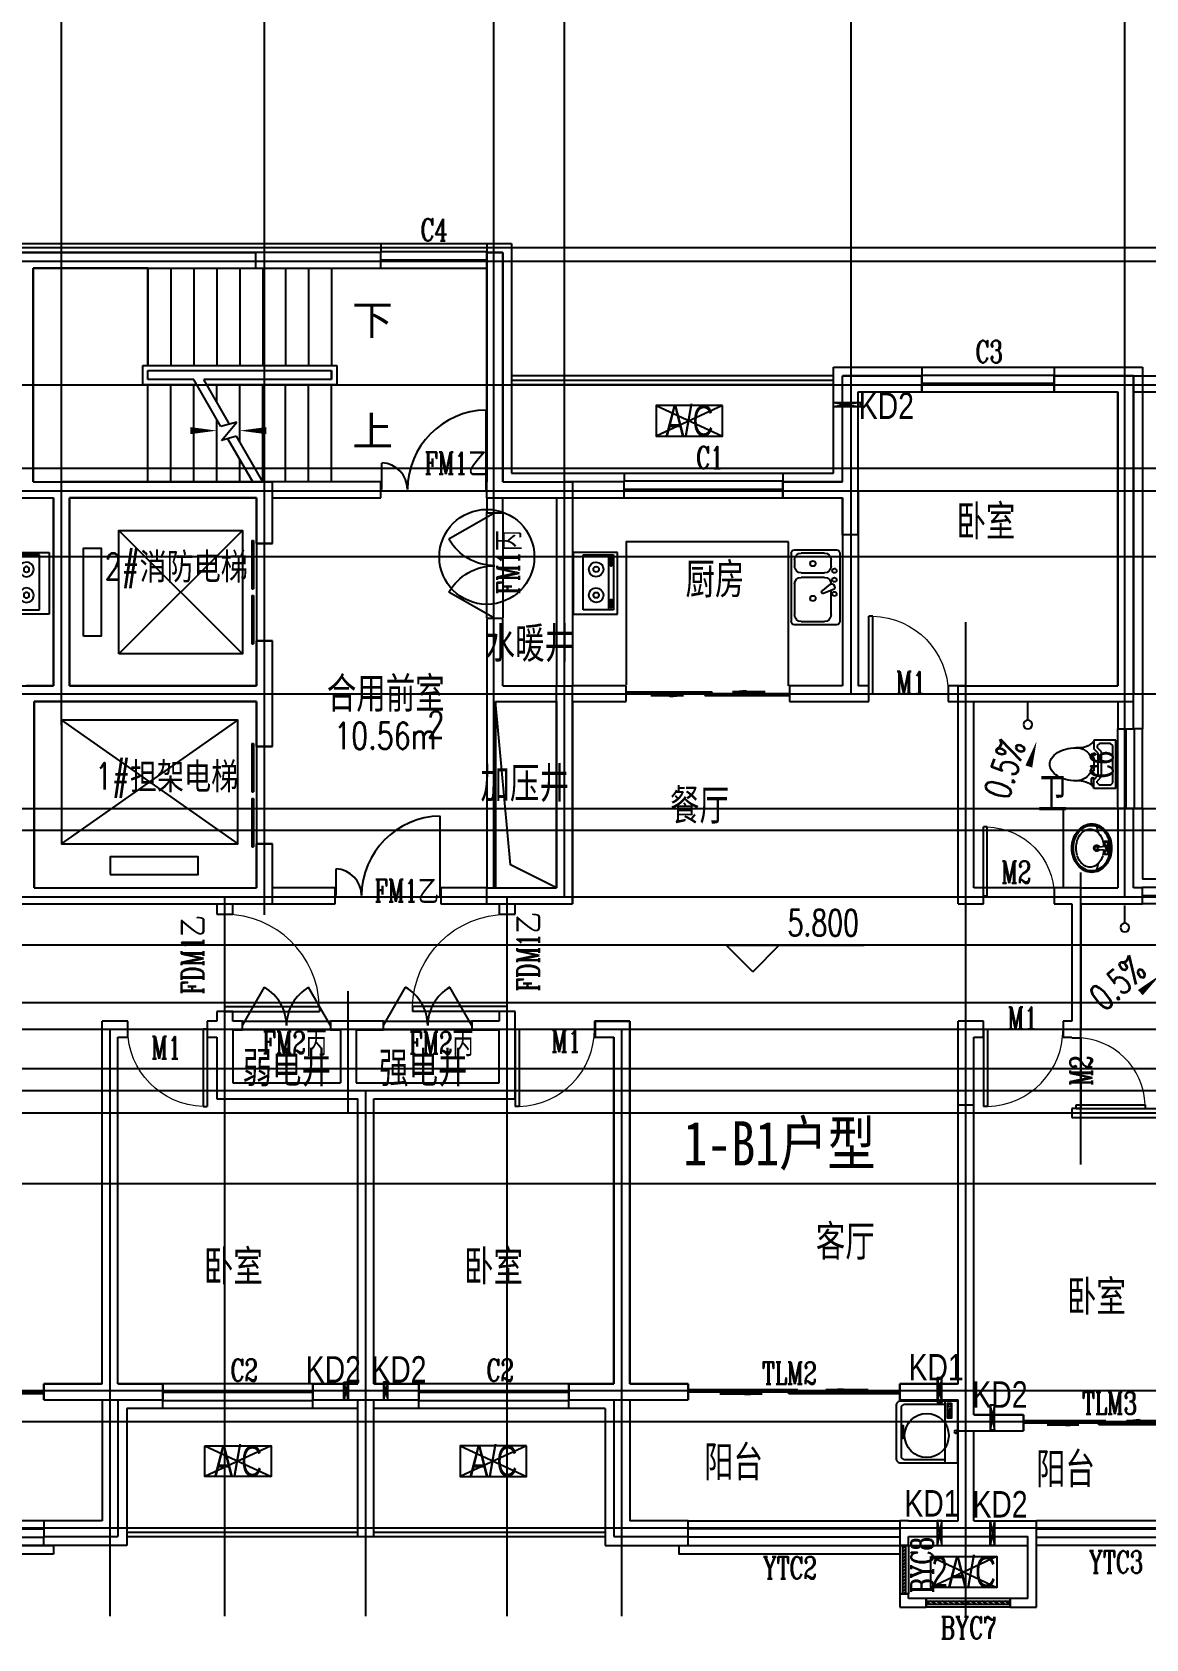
# Model space of a CAD drawing. Header units: metres. Extents: x -2059701 to -1976317, y -1316185 to -1264697.
# Drawn here: x -2042992 to -2030370, y -1301285 to -1283081 of the extents above; entities that cross this region are included whole.
import ezdxf
from ezdxf.enums import TextEntityAlignment as Align

# ---------------------------------------------------------------- set-up
doc = ezdxf.new("R2010")
doc.units = ezdxf.units.M
for name, color, linetype in [('A-ANNO-IDEN-TEXT', 7, 'Continuous'), ('A-ANNO-TEXT', 7, 'Continuous'), ('A-FLOR-HRAL', 7, 'Continuous'), ('A-FLOR-IDEN', 7, 'Continuous'), ('A-FLOR-SPCL', 7, 'Continuous'), ('DIM_SYMB', 7, 'Continuous'), ('DOTE', 7, 'Continuous'), ('PUB_TEXT', 7, 'Continuous'), ('STAIR', 7, 'Continuous'), ('SURFACE', 7, 'Continuous'), ('WALL', 7, 'Continuous'), ('WINDOW', 7, 'Continuous'), ('门窗编号', 7, 'Continuous')]:
    doc.layers.add(name, color=color, linetype=linetype)
doc.styles.add('_TCH_AXIS', font='COMPLEX')
doc.styles.add('_TCH_DIM', font='SIMPLEX')
doc.styles.add('dly', font='txt.shx')
doc.styles.add('ROS', font='ros.shx')
doc.styles.add('黑体', font='simhei.ttf')

# ---------------------------------------------------------------- blocks, each defined once
blk = doc.blocks.new('A$C09BB3BC1')
at = {"layer": 'A-FLOR-SPCL'}
blk.add_line((0, 200), (0, 0), dxfattribs=at)
blk.add_circle((0, 250), 50, dxfattribs=at)
blk = doc.blocks.new('A$C64C607FF')
at = {"layer": 'A-FLOR-SPCL'}
for p, q in [((0, 275), (251, 275)), ((0, -275), (0, 275)), ((37, 212), (62, 237)), ((37, -212), (37, 212)), ((62, 237), (188, 237)), ((163, 140), (213, 190)), ((188, 237), (213, 212)), ((213, 212), (213, 190)), ((251, 275), (251, 175)), ((163, -140), (163, 140)), ((201, 125), (251, 175)), ((201, -125), (201, 125)), ((251, 75), (279, 75)), ((251, 75), (251, -75)), ((163, -140), (213, -190)), ((201, -125), (251, -175)), ((251, -75), (279, -75)), ((251, -275), (251, -162)), ((276, -225), (276, -162)), ((0, -275), (251, -275)), ((62, -237), (37, -212)), ((62, -237), (188, -237)), ((213, -212), (188, -237)), ((213, -212), (213, -190)), ((251, -225), (276, -225))]:
    blk.add_line(p, q, dxfattribs=at)
blk.add_lwpolyline([(450, -187, 0.063415), (570, -172, 0.076468), (662, -132, 0.107136), (730, -66, 0.147373), (750, 0, 0.147373), (730, 66, 0.107136), (662, 132, 0.076468), (570, 172, 0.063415), (450, 187, 0.063415)], format="xyb", dxfattribs=at)
for centre in [(263, 100), (263, -100)]:
    blk.add_circle(centre, 12.5, dxfattribs=at)
for centre, radius, start, end in [((420, 410), 225, 221.089, 277.7989), ((450, 0), 187, 90, 156.4218), ((263, -162), 12.5, 0, 180), ((450, 0), 187, 203.5782, 270), ((420, -410), 225, 82.2011, 138.911)]:
    blk.add_arc(centre, radius, start, end, dxfattribs=at)
blk = doc.blocks.new('A$C48D17288')
at = {"layer": 'A-FLOR-SPCL'}
for p, q in [((0, 0), (0, 700)), ((0, 700), (500, 700)), ((456, 649), (113, 649)), ((113, 649), (113, 27)), ((400, 27), (400, 649)), ((423, 624), (434, 624)), ((448, 607), (432, 607)), ((432, 607), (432, 543)), ((448, 543), (448, 607)), ((456, 27), (456, 649)), ((500, 700), (500, 0)), ((422, 532), (434, 532)), ((432, 543), (448, 543)), ((500, 0), (0, 0)), ((113, 27), (456, 27)), ((422, 59), (434, 59)), ((423, 151), (434, 151)), ((432, 134), (432, 70)), ((448, 134), (432, 134)), ((432, 70), (448, 70)), ((448, 70), (448, 134))]:
    blk.add_line(p, q, dxfattribs=at)
for points in [[(423, 624, 0.259034), (420, 622, 0.076276), (415, 610, 0.036515), (412, 597, 0.026615), (411, 578, 0.026615), (412, 559, 0.036515), (415, 546, 0.076276), (420, 534, 0.259034), (423, 532, 0.078462), (424, 532, 0.056762)], [(434, 624, 0.259034), (430, 622, 0.076276), (425, 610, 0.036515), (423, 597, 0.026615), (422, 578, 0.026615), (423, 559, 0.036515), (425, 546, 0.076276), (430, 534, 0.259034), (434, 532, 0.259034), (437, 534, 0.056762), (441, 543, 0.036515)], [(443, 607, 0.008736), (442, 610, 0.076276), (437, 622, 0.259034), (434, 624, 0.259034)], [(423, 151, 0.259034), (420, 149, 0.076276), (415, 137, 0.036515), (412, 124, 0.026615), (411, 105, 0.026615), (412, 86, 0.036515), (415, 73, 0.076276), (420, 61, 0.259034), (423, 59, 0.078462), (424, 59, 0.056762)], [(434, 151, 0.259034), (430, 149, 0.076276), (425, 137, 0.036515), (423, 124, 0.026615), (422, 105, 0.026615), (423, 86, 0.036515), (425, 73, 0.076276), (430, 61, 0.259034), (434, 59, 0.259034), (437, 61, 0.056762), (441, 70, 0.036515)], [(443, 134, 0.008736), (442, 137, 0.076276), (437, 149, 0.259034), (434, 151, 0.259034)]]:
    blk.add_lwpolyline(points, format="xyb", dxfattribs=at)
for centre, radius, start, end in [((259, 484), 82.5, 270, 269.036), ((259, 484), 31.6, 270, 269.3468), ((259, 192), 82.5, 90.964, 90), ((259, 192), 31.6, 90.6532, 90)]:
    blk.add_arc(centre, radius, start, end, dxfattribs=at)
blk = doc.blocks.new('A$C2DEF7CDB')
at = {"layer": 'A-FLOR-SPCL'}
for p, q in [((388, 550), (-388, 550)), ((-425, 513), (-425, 37)), ((-388, 175), (-388, 438)), ((-313, 513), (-238, 513)), ((-163, 438), (-163, 175)), ((-113, 175), (-113, 438)), ((-38, 513), (313, 513)), ((388, 438), (388, 175)), ((425, 37), (425, 513)), ((51, 211), (-35, 107)), ((25, 72), (73, 198)), ((73, 198), (51, 211)), ((-238, 100), (-313, 100)), ((-11, 59), (-28, 69)), ((313, 100), (36, 100)), ((-388, 0), (388, 0))]:
    blk.add_line(p, q, dxfattribs=at)
for centre, radius, start, end in [((-388, 513), 37.4, 90, 180), ((388, 513), 37.4, 0, 90), ((-313, 438), 74.9, 90, 180), ((-238, 438), 74.9, 0, 90), ((-38, 438), 74.9, 90, 180), ((313, 438), 74.9, 0, 90), ((-269, 306), 31.2, 0, 358.8825), ((126, 306), 31.2, 0, 358.8825), ((-388, 37), 37.4, 180, 270), ((-313, 175), 74.9, 180, 270), ((-238, 175), 74.9, 270, 0), ((-188, 62), 25, 0, 356.9296), ((-38, 175), 74.9, 180, 270), ((-86, 62), 25, 0, 356.9296), ((-16, 91), 25, 140.5377, 240), ((2, 81), 25, 240, 339.4623), ((75, 62), 25, 0, 356.9296), ((313, 175), 74.9, 270, 0), ((388, 37), 37.4, 270, 0)]:
    blk.add_arc(centre, radius, start, end, dxfattribs=at)
blk = doc.blocks.new('A$C2E946E6E')
at = {"layer": 'A-FLOR-SPCL'}
blk.add_line((145, 0), (145, 700), dxfattribs=at)
blk.add_lwpolyline([(700, 650), (700, 50, -0.414214), (650, 0), (0, 0), (0, 700), (650, 700, -0.414214)], format="xyb", close=True, dxfattribs=at)
for points in [[(72, 678), (72, 507), (120, 507), (120, 678)], [(110, 636), (110, 664), (80, 664), (80, 636)], [(86, 594), (86, 608), (99, 608), (99, 594)], [(86, 568), (86, 582), (99, 582), (99, 568)], [(86, 544), (86, 557), (99, 557), (99, 544)], [(86, 518), (86, 532), (99, 532), (99, 518)]]:
    blk.add_lwpolyline(points, close=True, dxfattribs=at)
blk.add_lwpolyline([(145, 662), (605, 662, -0.414214), (645, 622), (645, 78, -0.414214), (605, 38), (145, 38)], format="xyb", dxfattribs=at)
blk.add_lwpolyline([(645, 279), (618, 279), (618, 350), (618, 421), (645, 421)], dxfattribs=at)
blk.add_circle((25, 350), 16, dxfattribs=at)
blk = doc.blocks.new('ktg')
at = {"layer": 'A-FLOR-SPCL'}
for p, q in [((0, 280), (50, 0)), ((50, 280), (0, 0))]:
    blk.add_line(p, q, dxfattribs=at)
blk.add_lwpolyline([(50, 0), (0, 0), (0, 280), (50, 280)], close=True, dxfattribs=at)
blk = doc.blocks.new('bzc1')
at = {"layer": 'WALL', "color": 2}
for p, q in [((6050, 14550), (8750, 14550)), ((8750, 14550), (8750, 14370)), ((11370, 11770), (11370, 14550)), ((11370, 14550), (11550, 14550)), ((11550, 11950), (11550, 14550)), ((6230, 14370), (8750, 14370)), ((6230, 11950), (6230, 14370)), ((15400, 11950), (15400, 13150)), ((15400, 13150), (16300, 13150)), ((16300, 13150), (16300, 12970)), ((17800, 13150), (18700, 13150)), ((17800, 12970), (17800, 13150)), ((18700, 9460), (18700, 13150)), ((15580, 11950), (15580, 12970)), ((15580, 12970), (16300, 12970)), ((17800, 12970), (18520, 12970)), ((18520, 9640), (18520, 12970)), ((6230, 11950), (6640, 11950)), ((6640, 11950), (8940, 11950)), ((8940, 11250), (8940, 11950)), ((11550, 11950), (12340, 11950)), ((12340, 11950), (12340, 11770)), ((14725, 11950), (15400, 11950)), ((14725, 11770), (14725, 11950)), ((15580, 11350), (15580, 11950)), ((6050, 11770), (6460, 11770)), ((6460, 9640), (6460, 11770)), ((6640, 11770), (8760, 11770)), ((6640, 9640), (6640, 11770)), ((8760, 11250), (8760, 11770)), ((11370, 11770), (12340, 11770)), ((14725, 11770), (15400, 11770)), ((15400, 11350), (15400, 11770)), ((15580, 11350), (15400, 11350)), ((8940, 11250), (8760, 11250)), ((8760, 9640), (8760, 10150)), ((8760, 10150), (8940, 10150)), ((8940, 9460), (8940, 10150)), ((6060, 9640), (6460, 9640)), ((6640, 9640), (8760, 9640)), ((12160, 7350), (12160, 9640)), ((12160, 9640), (12340, 9640)), ((12340, 7170), (12340, 9640)), ((16710, 9640), (18520, 9640)), ((16710, 9460), (16710, 9640)), ((6240, 9460), (6640, 9460)), ((6240, 7350), (6240, 9460)), ((6640, 9460), (8760, 9460)), ((8760, 8950), (8760, 9460)), ((8940, 8950), (8940, 9460)), ((16710, 9460), (18700, 9460)), ((8940, 8950), (8760, 8950)), ((8760, 7350), (8760, 7850)), ((8760, 7850), (8940, 7850)), ((8940, 7170), (8940, 7850)), ((6240, 7350), (8760, 7350)), ((11370, 7350), (12160, 7350)), ((11370, 7170), (11370, 7350)), ((6060, 7170), (8940, 7170)), ((11370, 7170), (12340, 7170)), ((12600, 5840), (12990, 5840)), ((12600, 5660), (12600, 5840)), ((12990, 1730), (12990, 5840)), ((12600, 5660), (12810, 5660)), ((12810, 1730), (12810, 5660)), ((16710, 1730), (16710, 4890)), ((16710, 4890), (16890, 4890)), ((16890, 1730), (16890, 4890)), ((7010, 1730), (7010, 4000)), ((7010, 4000), (7190, 4000)), ((7190, 1730), (7190, 4000)), ((9910, 1730), (9910, 4000)), ((9910, 4000), (10090, 4000)), ((10090, 1730), (10090, 4000)), ((6350, 1730), (7010, 1730)), ((6350, 1550), (6350, 1730)), ((7190, 1730), (7700, 1730)), ((7700, 1730), (7700, 1550)), ((9400, 1730), (9910, 1730)), ((9400, 1550), (9400, 1730)), ((10090, 1730), (10600, 1730)), ((10600, 1730), (10600, 1550)), ((12300, 1730), (12810, 1730)), ((12300, 1550), (12300, 1730)), ((12990, 1730), (13650, 1730)), ((13650, 1730), (13650, 1550)), ((16050, 1730), (16710, 1730)), ((16050, 1550), (16050, 1730)), ((16890, 1380), (16890, 1730)), ((6350, 1550), (7010, 1550)), ((7010, 1550), (7700, 1550)), ((9400, 1550), (9910, 1550)), ((9910, 1550), (10600, 1550)), ((12300, 1550), (12990, 1550)), ((12990, 1550), (13650, 1550)), ((16050, 1550), (16710, 1550)), ((16710, 1200), (16710, 1550)), ((16890, 1380), (17450, 1380)), ((17450, 1380), (17450, 1200)), ((16710, 1200), (17450, 1200))]:
    blk.add_line(p, q, dxfattribs=at)
blk = doc.blocks.new('$TCHSYS$WIN2D')
for p, q in [((-0.5, 0.5), (0.5, 0.5)), ((0.5, 0.1667), (-0.5, 0.1667)), ((0.5, -0.1667), (-0.5, -0.1667)), ((-0.5, -0.5), (0.5, -0.5))]:
    blk.add_line(p, q)
blk = doc.blocks.new('$DorLib2D$00000001')
for p, q in [((0.45, 0.975), (0.5, 0.975)), ((0.45, 0), (0.45, 0.975)), ((0.5, 0), (0.5, 0.975)), ((0.5, 0), (0.45, 0))]:
    blk.add_line(p, q)
at = {"lineweight": 13}
blk.add_arc((0.475, 0), 0.975, 91.4693, 180, dxfattribs=at)
blk = doc.blocks.new('$DorLib2D$00000127')
at = {"color": 0, "linetype": 'Continuous'}
for p, q in [((-0.033, 0.795, -93.75), (-0.533, 0.795, -93.75)), ((-0.533, 0.795, -93.75), (-0.533, 0.69, -93.75)), ((-0.033, 0.69, -93.75), (-0.533, 0.69, -93.75)), ((-0.033, 0.795, -93.75), (-0.033, 0.69, -93.75)), ((0.033, 0.795, -93.75), (0.033, 0.69, -93.75)), ((0.533, 0.795, -93.75), (0.033, 0.795, -93.75)), ((0.533, 0.69, -93.75), (0.033, 0.69, -93.75)), ((0.533, 0.795, -93.75), (0.533, 0.69, -93.75)), ((0.5, 0.5, -93.75), (-0.5, 0.5, -93.75))]:
    blk.add_line(p, q, dxfattribs=at)
blk = doc.blocks.new('$DorLib2D$00000226')
at = {"color": 0, "const_width": 0.0182}
for points in [[(0.492, -0.001), (0.492, 0.753)], [(-0.492, 0), (-0.492, 0.253)]]:
    blk.add_lwpolyline(points, dxfattribs=at)
at = {"color": 0}
for centre, radius, start, end in [((0.505, -0.002), 0.755, 90.9833, 179.7238), ((-0.501, 0.003), 0.251, 359.7899, 87.9151)]:
    blk.add_arc(centre, radius, start, end, dxfattribs=at)
blk = doc.blocks.new('$DorLib2D$00000131')
at = {"color": 0, "linetype": 'Continuous'}
for p, q in [((0.15, 0.125), (0.2319, 0.1973)), ((0.2319, 0.1973), (0.2319, 0.125)), ((-0.5, 0.125), (-0.5, 0)), ((0.0192, 0.125), (-0.5, 0.125)), ((0.0192, 0), (0.0192, 0.125)), ((0.35, 0.125), (0.15, 0.125)), ((-0.5, 0), (0.0192, 0)), ((-0.024, 0), (0.5, 0)), ((-0.024, -0.125), (-0.024, 0)), ((0.5, 0), (0.5, -0.125)), ((-0.35, -0.125), (-0.15, -0.125)), ((-0.2319, -0.1973), (-0.2319, -0.125)), ((-0.15, -0.125), (-0.2319, -0.1973)), ((0.5, -0.125), (-0.024, -0.125))]:
    blk.add_line(p, q, dxfattribs=at)
blk = doc.blocks.new('$DorLib2D$00000231')
at = {"color": 0}
for p, q in [((-0.5, 0), (-0.25, 0.433)), ((0.5, 0), (0.25, 0.433))]:
    blk.add_line(p, q, dxfattribs=at)
for centre, start, end in [((-0.5, 0), 0, 60), ((0.5, 0), 120, 180)]:
    blk.add_arc(centre, 0.5, start, end, dxfattribs=at)
blk = doc.blocks.new('$WINLIB2D$00000039')
at = {"color": 0}
for points in [[(-0.5, 0.5), (-0.5, -0.5)], [(0.5, 0.5), (-0.5, 0.5)], [(0.5, -0.5), (0.5, 0.5)], [(-0.5, 0.167), (0.5, 0.167)], [(-0.452, -0.167), (-0.5, 0.084)], [(-0.384, -0.167), (-0.448, 0.167)], [(-0.316, -0.167), (-0.38, 0.167)], [(-0.248, -0.167), (-0.312, 0.167)], [(-0.18, -0.167), (-0.244, 0.167)], [(-0.112, -0.167), (-0.176, 0.167)], [(-0.044, -0.167), (-0.108, 0.167)], [(0.024, -0.167), (-0.04, 0.167)], [(0.092, -0.167), (0.028, 0.167)], [(0.16, -0.167), (0.096, 0.167)], [(0.228, -0.167), (0.164, 0.167)], [(0.296, -0.167), (0.232, 0.167)], [(0.364, -0.167), (0.3, 0.167)], [(0.432, -0.167), (0.368, 0.167)], [(0.5, -0.167), (0.436, 0.167)], [(-0.5, -0.167), (0.5, -0.167)], [(0.5, -0.5), (-0.5, -0.5)]]:
    blk.add_lwpolyline(points, dxfattribs=at)
blk = doc.blocks.new('$plan$00001629')
for p, q in [((-252, -170), (-172, -150)), ((-75, -35), (-75, -85)), ((-75, -35), (75, -35)), ((-75, -85), (-21, -85)), ((-16, -146), (-25, -35)), ((16, -146), (25, -35)), ((21, -85), (75, -85)), ((75, -35), (75, -85)), ((172, -150), (252, -170))]:
    blk.add_line(p, q)
for centre, radius in [((-50, -60), 20), ((1, -60), 10), ((50, -60), 20)]:
    blk.add_circle(centre, radius)
for centre, radius, start, end in [((0, -340), 340, 90, 108.7907), ((0, -340), 340, 71.2093, 90), ((-90, -230), 190, 153.24, 180), ((-90, -230), 173, 153.24, 180), ((-46, -252), 239, 129.4007, 153.24), ((-46, -252), 222, 129.4007, 153.24), ((-53, -278), 174, 126.0274, 150.3366), ((-18, -286), 283, 108.7907, 129.4007), ((-18, -286), 266, 108.7907, 129.4007), ((-21, -322), 229, 106.7647, 126.0274), ((0, -340), 323, 90, 108.7907), ((0, -391), 301, 93.9271, 106.7647), ((0, -170), 35, 118.7783, 61.2217), ((0, -170), 25, 129.0728, 50.9272), ((0, -146), 16.3, 180, 0), ((0, -340), 323, 71.2093, 90), ((0, -391), 301, 73.2353, 86.0729), ((21, -322), 229, 53.9726, 73.2353), ((18, -286), 266, 50.5993, 71.2093), ((18, -286), 283, 50.5993, 71.2093), ((53, -278), 174, 29.6634, 53.9726), ((46, -252), 222, 26.76, 50.5993), ((46, -252), 239, 26.76, 50.5993), ((90, -230), 173, 0, 26.76), ((90, -230), 190, 0, 26.76), ((-90, -230), 190, 180, 206.76), ((-90, -230), 173, 180, 206.76), ((-46, -208), 239, 206.76, 230.5993), ((-46, -208), 222, 206.76, 230.5993), ((-102, -250), 118, 150.3366, 180), ((-102, -250), 118, 180, 209.6634), ((-53, -222), 174, 209.6634, 233.9726), ((-21, -178), 229, 233.9726, 253.2353), ((21, -178), 229, 286.7647, 306.0274), ((53, -222), 174, 306.0274, 330.3366), ((46, -208), 222, 309.4007, 333.24), ((46, -208), 239, 309.4007, 333.24), ((102, -250), 118, 0, 29.6634), ((102, -250), 118, 330.3366, 0), ((90, -230), 173, 333.24, 0), ((90, -230), 190, 333.24, 0), ((-18, -174), 283, 230.5993, 251.2093), ((-18, -174), 266, 230.5993, 251.2093), ((0, -120), 340, 251.2093, 270), ((0, -120), 323, 251.2093, 270), ((0, -109), 301, 253.2353, 270), ((0, -109), 301, 270, 286.7647), ((0, -120), 323, 270, 288.7907), ((0, -120), 340, 270, 288.7907), ((18, -174), 266, 288.7907, 309.4007), ((18, -174), 283, 288.7907, 309.4007)]:
    blk.add_arc(centre, radius, start, end)

msp = doc.modelspace()

# ---------------------------------------------------------------- linework, layer by layer
for p, q in [((-2033909, -1286976), (-2037559, -1286976)), ((-2030509, -1286976), (-2028609, -1286976)), ((-2030509, -1287156), (-2028609, -1287156)), ((-2042009, -1288726), (-2040609, -1290126)), ((-2042009, -1290126), (-2040609, -1288726)), ((-2042659, -1292276), (-2040659, -1290876)), ((-2042659, -1290876), (-2040659, -1292276)), ((-2041919, -1300126), (-2039299, -1300126)), ((-2039119, -1300126), (-2036499, -1300126))]:
    msp.add_line(p, q)
for points in [[(-2042009, -1290126), (-2042009, -1288726), (-2040609, -1288726), (-2040609, -1290126)], [(-2042409, -1289926), (-2042409, -1288926), (-2042209, -1288926), (-2042209, -1289926)], [(-2042659, -1290876), (-2042659, -1292276), (-2040659, -1292276), (-2040659, -1290876)], [(-2042109, -1292626), (-2041109, -1292626), (-2041109, -1292426), (-2042109, -1292426)], [(-2042751, -1300326), (-2045251, -1300326), (-2045251, -1300226), (-2042751, -1300226)], [(-2033160, -1300326), (-2035660, -1300326), (-2035660, -1300226), (-2033160, -1300226)]]:
    msp.add_lwpolyline(points, close=True)
msp.add_lwpolyline([(-2037049, -1292776), (-2037572, -1292514), (-2037739, -1290666)])
at = {"color": 2}
msp.add_circle((-2037839, -1289026), 538, dxfattribs=at)
at = {"layer": 'A-FLOR-HRAL'}
for p, q in [((-2033909, -1287026), (-2037559, -1287026)), ((-2033909, -1287076), (-2037559, -1287076)), ((-2041919, -1300026), (-2039299, -1300026)), ((-2041919, -1300076), (-2039299, -1300076)), ((-2039119, -1300026), (-2036499, -1300026)), ((-2039119, -1300076), (-2036499, -1300076))]:
    msp.add_line(p, q, dxfattribs=at)
at = {"layer": 'A-FLOR-IDEN'}
for p, q in [((-2034826, -1293726), (-2035126, -1293426)), ((-2035126, -1293426), (-2033561, -1293426)), ((-2034826, -1293726), (-2034526, -1293426))]:
    msp.add_line(p, q, dxfattribs=at)
at = {"layer": 'A-FLOR-SPCL'}
for p, q in [((-2035919, -1287310), (-2035169, -1287660)), ((-2035169, -1287310), (-2035919, -1287660)), ((-2033609, -1287276), (-2033909, -1287326)), ((-2033909, -1287276), (-2033609, -1287326)), ((-2034419, -1290486), (-2034419, -1288856)), ((-2039409, -1298376), (-2039459, -1298576)), ((-2039459, -1298376), (-2039409, -1298576)), ((-2039009, -1298376), (-2038959, -1298576)), ((-2038959, -1298376), (-2039009, -1298576)), ((-2040284, -1299097), (-2041034, -1299447)), ((-2041034, -1299097), (-2040284, -1299447)), ((-2040284, -1299097), (-2041034, -1299447)), ((-2041034, -1299097), (-2040284, -1299447)), ((-2038140, -1299097), (-2037390, -1299447)), ((-2037390, -1299097), (-2038140, -1299447)), ((-2038140, -1299097), (-2037390, -1299447)), ((-2037390, -1299097), (-2038140, -1299447)), ((-2032134, -1299946), (-2032084, -1300226)), ((-2032084, -1299946), (-2032134, -1300226)), ((-2032059, -1300351), (-2032809, -1300701)), ((-2032809, -1300351), (-2032059, -1300701))]:
    msp.add_line(p, q, dxfattribs=at)
for points in [[(-2035169, -1287310), (-2035919, -1287310), (-2035919, -1287660), (-2035169, -1287660)], [(-2033909, -1287276), (-2033609, -1287276), (-2033609, -1287326), (-2033909, -1287326)], [(-2039459, -1298376), (-2039409, -1298376), (-2039409, -1298576), (-2039459, -1298576)], [(-2038959, -1298376), (-2039009, -1298376), (-2039009, -1298576), (-2038959, -1298576)], [(-2041034, -1299097), (-2040284, -1299097), (-2040284, -1299447), (-2041034, -1299447)], [(-2041034, -1299097), (-2040284, -1299097), (-2040284, -1299447), (-2041034, -1299447)], [(-2037390, -1299097), (-2038140, -1299097), (-2038140, -1299447), (-2037390, -1299447)], [(-2037390, -1299097), (-2038140, -1299097), (-2038140, -1299447), (-2037390, -1299447)], [(-2032084, -1300226), (-2032134, -1300226), (-2032134, -1299946), (-2032084, -1299946)], [(-2032809, -1300351), (-2032059, -1300351), (-2032059, -1300701), (-2032809, -1300701)]]:
    msp.add_lwpolyline(points, close=True, dxfattribs=at)
for points in [[(-2034419, -1288856), (-2036259, -1288856), (-2036259, -1290476)], [(-2030709, -1291876), (-2031309, -1291876), (-2031309, -1292776)]]:
    msp.add_lwpolyline(points, dxfattribs=at)
msp.add_circle((-2032854, -1298981), 250, dxfattribs=at)
at = {"layer": 'DIM_SYMB'}
for points in [[(-2039469, -1286336, 0, 0, 0), (-2042329, -1286336, 0, 0, 0), (-2042329, -1287596, 0, 0, 0), (-2040899, -1287596, 0, 80, 0), (-2041199, -1287596, 0, 0, 0)], [(-2039469, -1287596, 0, 0, 0), (-2040639, -1287596, 0, 80, 0), (-2040339, -1287596, 0, 0, 0)], [(-2031844, -1291876, 0, 0, 0), (-2031608, -1291114, 0, 80, 0), (-2031697, -1291401, 0, 0, 0)], [(-2030829, -1294315, 0, 0, 0), (-2030209, -1293763, 0, 80, 0), (-2030433, -1293963, 0, 0, 0)]]:
    msp.add_lwpolyline(points, format="xyseb", dxfattribs=at)
at = {"layer": 'DOTE'}
for p, q in [((-2042659, -1290931), (-2042659, -1281777)), ((-2040359, -1293083), (-2040359, -1281777)), ((-2037759, -1292776), (-2037759, -1281777)), ((-2036959, -1292876), (-2036959, -1281777)), ((-2033709, -1290576), (-2033709, -1281777)), ((-2030609, -1292876), (-2030609, -1281777)), ((-1992581, -1285526), (-2050109, -1285526)), ((-2050109, -1285676), (-1992581, -1285676)), ((-2050109, -1287076), (-1992581, -1287076)), ((-2019309, -1288026), (-2050109, -1288026)), ((-2050109, -1288276), (-1992581, -1288276)), ((-1992581, -1289026), (-2050109, -1289026)), ((-2032409, -1301026), (-2032409, -1289765)), ((-2050109, -1290576), (-1992581, -1290576)), ((-2050109, -1291876), (-1992581, -1291876)), ((-2019309, -1292126), (-2050109, -1292126)), ((-2031109, -1295911), (-2031109, -1292601)), ((-2050109, -1292876), (-1992581, -1292876)), ((-2040809, -1301026), (-2040809, -1292876)), ((-2037609, -1301026), (-2037609, -1292876)), ((-1992581, -1293426), (-2050109, -1293426)), ((-2050109, -1294076), (-1992581, -1294076)), ((-2039409, -1295326), (-2039409, -1293947)), ((-2050109, -1294376), (-1992581, -1294376)), ((-2042109, -1301026), (-2042109, -1294376)), ((-2036309, -1301026), (-2036309, -1294376)), ((-1992581, -1294826), (-2050109, -1294826)), ((-2001979, -1295076), (-2050109, -1295076)), ((-2039209, -1301026), (-2039209, -1295076)), ((-2050109, -1295326), (-1992581, -1295326)), ((-2050109, -1296126), (-1992581, -1296126)), ((-1992581, -1298476), (-2050109, -1298476)), ((-1992581, -1298826), (-2050109, -1298826)), ((-2050109, -1300026), (-1992581, -1300026))]:
    msp.add_line(p, q, dxfattribs=at)
at = {"layer": 'STAIR'}
for p, q in [((-2041679, -1285756), (-2042979, -1285756)), ((-2042979, -1285756), (-2042979, -1288176)), ((-2041679, -1285756), (-2039599, -1285756)), ((-2041679, -1285756), (-2041679, -1286856)), ((-2041679, -1286856), (-2041679, -1285756)), ((-2041419, -1285756), (-2041419, -1286856)), ((-2041159, -1285756), (-2041159, -1286856)), ((-2040899, -1285756), (-2040899, -1286856)), ((-2040639, -1285756), (-2040639, -1286856)), ((-2040379, -1285756), (-2040379, -1286856)), ((-2040119, -1285756), (-2040119, -1286856)), ((-2039859, -1285756), (-2039859, -1286856)), ((-2039599, -1285756), (-2039599, -1286856)), ((-2041739, -1287076), (-2041739, -1286856)), ((-2041739, -1286856), (-2039539, -1286856)), ((-2041679, -1286916), (-2039599, -1286916)), ((-2041679, -1287016), (-2041679, -1286916)), ((-2041679, -1286916), (-2039599, -1286916)), ((-2041679, -1287016), (-2041679, -1286916)), ((-2039599, -1286916), (-2039599, -1287016)), ((-2039599, -1287016), (-2039599, -1286916)), ((-2039539, -1286856), (-2039539, -1287076)), ((-2041127, -1287076), (-2041739, -1287076)), ((-2041161, -1287016), (-2041679, -1287016)), ((-2041161, -1287016), (-2041679, -1287016)), ((-2041679, -1288176), (-2041679, -1287076)), ((-2041679, -1288176), (-2041679, -1287076)), ((-2041419, -1288176), (-2041419, -1287076)), ((-2040854, -1287549), (-2041161, -1287016)), ((-2041159, -1288176), (-2041159, -1287076)), ((-2039599, -1287016), (-2041046, -1287016)), ((-2040754, -1287522), (-2041046, -1287016)), ((-2039599, -1287016), (-2041046, -1287016)), ((-2039539, -1287076), (-2041011, -1287076)), ((-2040899, -1287271), (-2040899, -1287076)), ((-2040639, -1287721), (-2040639, -1287076)), ((-2040379, -1288171), (-2040379, -1287076)), ((-2040119, -1288176), (-2040119, -1287076)), ((-2039859, -1288176), (-2039859, -1287076)), ((-2039599, -1288176), (-2039599, -1287076)), ((-2040899, -1288176), (-2040899, -1287471)), ((-2040673, -1287500), (-2040854, -1287549)), ((-2040846, -1287707), (-2040673, -1287500)), ((-2040674, -1287660), (-2040846, -1287707)), ((-2040492, -1288176), (-2040774, -1287687)), ((-2040376, -1288176), (-2040674, -1287660)), ((-2040639, -1288176), (-2040639, -1287921)), ((-2042979, -1288176), (-2041679, -1288176)), ((-2040492, -1288176), (-2041679, -1288176)), ((-2039599, -1288176), (-2040376, -1288176))]:
    msp.add_line(p, q, dxfattribs=at)
at = {"layer": 'SURFACE'}
for p, q in [((-2043259, -1285476), (-2039039, -1285476)), ((-2039039, -1285476), (-2039039, -1285576)), ((-2037839, -1285476), (-2037839, -1285576)), ((-2037839, -1285476), (-2037559, -1285476)), ((-2037559, -1285476), (-2037559, -1288076)), ((-2033909, -1288076), (-2033909, -1286876)), ((-2033909, -1286876), (-2032909, -1286876)), ((-2032909, -1286876), (-2032909, -1286976)), ((-2031409, -1286876), (-2031409, -1286976)), ((-2031409, -1286876), (-2030409, -1286876)), ((-2030409, -1286876), (-2030409, -1290576)), ((-2037559, -1288076), (-2036959, -1288076)), ((-2036959, -1288076), (-2036284, -1288076)), ((-2036284, -1288076), (-2036284, -1288176)), ((-2034484, -1288076), (-2034484, -1288176)), ((-2034484, -1288076), (-2033909, -1288076)), ((-2030409, -1290576), (-2030409, -1290976)), ((-2030409, -1290976), (-2030509, -1290976)), ((-2030409, -1291876), (-2030509, -1291876)), ((-2030409, -1291876), (-2030409, -1292676)), ((-2041509, -1298676), (-2041509, -1298576)), ((-2039809, -1298676), (-2039809, -1298576)), ((-2038609, -1298676), (-2038609, -1298576)), ((-2036909, -1298676), (-2036909, -1298576)), ((-2041509, -1298676), (-2041919, -1298676)), ((-2041919, -1298676), (-2041919, -1300226)), ((-2039299, -1298676), (-2039809, -1298676)), ((-2038609, -1298676), (-2039119, -1298676)), ((-2036499, -1298676), (-2036909, -1298676)), ((-2036499, -1298676), (-2036499, -1300226)), ((-2042859, -1300226), (-2042859, -1300126)), ((-2041919, -1300226), (-2042859, -1300226)), ((-2036499, -1300226), (-2035559, -1300226)), ((-2035559, -1300226), (-2035559, -1300126)), ((-2033059, -1300226), (-2032409, -1300226)), ((-2032409, -1300226), (-2031709, -1300226))]:
    msp.add_line(p, q, dxfattribs=at)
at = {"layer": 'WALL'}
for p, q in [((-2039039, -1285576), (-2043159, -1285576)), ((-2039039, -1285756), (-2039039, -1285576)), ((-2037659, -1285576), (-2037839, -1285576)), ((-2037839, -1285576), (-2037839, -1285756)), ((-2037659, -1285576), (-2037659, -1288176)), ((-2042979, -1288176), (-2042979, -1285756)), ((-2042979, -1285756), (-2039039, -1285756)), ((-2037839, -1285756), (-2037839, -1288176)), ((-2033809, -1288176), (-2033809, -1286976)), ((-2032909, -1286976), (-2033809, -1286976)), ((-2032909, -1287156), (-2032909, -1286976)), ((-2030509, -1286976), (-2031409, -1286976)), ((-2031409, -1286976), (-2031409, -1287156)), ((-2030509, -1286976), (-2030509, -1290576)), ((-2033629, -1288276), (-2033629, -1287156)), ((-2033629, -1287156), (-2032909, -1287156)), ((-2031409, -1287156), (-2030689, -1287156)), ((-2030689, -1287156), (-2030689, -1290486)), ((-2042979, -1288176), (-2042659, -1288176)), ((-2040359, -1288176), (-2042659, -1288176)), ((-2039039, -1288176), (-2040359, -1288176)), ((-2039039, -1288356), (-2039039, -1288176)), ((-2037839, -1288356), (-2037839, -1288176)), ((-2037659, -1288176), (-2036959, -1288176)), ((-2036284, -1288176), (-2036959, -1288176)), ((-2036284, -1288356), (-2036284, -1288176)), ((-2033809, -1288176), (-2034484, -1288176)), ((-2034484, -1288176), (-2034484, -1288356)), ((-2033629, -1288276), (-2033629, -1290486)), ((-2043059, -1288356), (-2042749, -1288356)), ((-2042749, -1288356), (-2042749, -1290486)), ((-2042569, -1288356), (-2042569, -1290486)), ((-2040449, -1288356), (-2042569, -1288356)), ((-2040449, -1288356), (-2040449, -1288876)), ((-2040269, -1288356), (-2039039, -1288356)), ((-2040269, -1288876), (-2040269, -1288356)), ((-2037839, -1288356), (-2037839, -1288526)), ((-2037659, -1288356), (-2037049, -1288356)), ((-2037659, -1288526), (-2037659, -1288356)), ((-2037049, -1288356), (-2037049, -1290486)), ((-2036869, -1288356), (-2036284, -1288356)), ((-2036869, -1288356), (-2036869, -1290486)), ((-2034484, -1288356), (-2033809, -1288356)), ((-2033809, -1288356), (-2033809, -1290486)), ((-2037839, -1288526), (-2037659, -1288526)), ((-2040449, -1288876), (-2040269, -1288876)), ((-2037659, -1289726), (-2037839, -1289726)), ((-2037839, -1289726), (-2037839, -1290576)), ((-2037659, -1290486), (-2037659, -1289726)), ((-2040269, -1289976), (-2040449, -1289976)), ((-2040449, -1289976), (-2040449, -1290486)), ((-2040269, -1290576), (-2040269, -1289976)), ((-2042749, -1290486), (-2043059, -1290486)), ((-2040449, -1290486), (-2042569, -1290486)), ((-2040269, -1291176), (-2040269, -1290576)), ((-2037839, -1290576), (-2037839, -1292776)), ((-2037659, -1290486), (-2037049, -1290486)), ((-2036259, -1290486), (-2036869, -1290486)), ((-2036259, -1290666), (-2036259, -1290486)), ((-2033809, -1290486), (-2034409, -1290486)), ((-2034409, -1290486), (-2034409, -1290666)), ((-2033509, -1290486), (-2033629, -1290486)), ((-2033509, -1290666), (-2033509, -1290486)), ((-2032409, -1290486), (-2032609, -1290486)), ((-2032609, -1290486), (-2032609, -1290666)), ((-2032409, -1290486), (-2030689, -1290486)), ((-2030509, -1290976), (-2030509, -1290576)), ((-2042969, -1290666), (-2042969, -1292776)), ((-2042659, -1290666), (-2042969, -1290666)), ((-2040449, -1290666), (-2042659, -1290666)), ((-2040449, -1290666), (-2040449, -1291176)), ((-2037739, -1290666), (-2037049, -1290666)), ((-2037739, -1290666), (-2037739, -1292776)), ((-2037049, -1290666), (-2037049, -1292776)), ((-2036869, -1290666), (-2036869, -1292956)), ((-2036869, -1290666), (-2036259, -1290666)), ((-2034409, -1290666), (-2033709, -1290666)), ((-2033709, -1290666), (-2033509, -1290666)), ((-2032609, -1290666), (-2032499, -1290666)), ((-2032499, -1292956), (-2032499, -1290666)), ((-2032319, -1290666), (-2030689, -1290666)), ((-2032319, -1292776), (-2032319, -1290666)), ((-2030689, -1290666), (-2030689, -1290976)), ((-2030689, -1290976), (-2030509, -1290976)), ((-2040449, -1291176), (-2040269, -1291176)), ((-2030509, -1291876), (-2030689, -1291876)), ((-2030689, -1291876), (-2030689, -1292776)), ((-2030509, -1292776), (-2030509, -1291876)), ((-2040269, -1292276), (-2040449, -1292276)), ((-2040449, -1292276), (-2040449, -1292776)), ((-2040269, -1292776), (-2040269, -1292276)), ((-2042969, -1292776), (-2040809, -1292776)), ((-2040809, -1292776), (-2040449, -1292776)), ((-2039559, -1292776), (-2040269, -1292776)), ((-2039559, -1292956), (-2039559, -1292776)), ((-2037839, -1292776), (-2038359, -1292776)), ((-2038359, -1292776), (-2038359, -1292956)), ((-2037739, -1292776), (-2037609, -1292776)), ((-2037609, -1292776), (-2037049, -1292776)), ((-2032209, -1292776), (-2032319, -1292776)), ((-2032209, -1292956), (-2032209, -1292776)), ((-2031109, -1292776), (-2031409, -1292776)), ((-2031409, -1292776), (-2031409, -1292956)), ((-2031109, -1292776), (-2030689, -1292776)), ((-2030409, -1292776), (-2030509, -1292776)), ((-2030409, -1292956), (-2030409, -1292776)), ((-2043149, -1292956), (-2040899, -1292956)), ((-2040899, -1292956), (-2040899, -1293076)), ((-2040719, -1293076), (-2040719, -1292956)), ((-2040719, -1292956), (-2040359, -1292956)), ((-2040359, -1292956), (-2039559, -1292956)), ((-2038359, -1292956), (-2037759, -1292956)), ((-2037759, -1292956), (-2037699, -1292956)), ((-2037699, -1292956), (-2037699, -1293076)), ((-2037519, -1292956), (-2036869, -1292956)), ((-2037519, -1293076), (-2037519, -1292956)), ((-2032499, -1292956), (-2032209, -1292956)), ((-2031409, -1292956), (-2031209, -1292956)), ((-2031209, -1292956), (-2031209, -1294286)), ((-2031109, -1292956), (-2031109, -1294376)), ((-2031109, -1292956), (-2030609, -1292956)), ((-2030609, -1292956), (-2030409, -1292956)), ((-2040899, -1293076), (-2040719, -1293076)), ((-2037699, -1293076), (-2037519, -1293076)), ((-2042199, -1298396), (-2042199, -1294286)), ((-2041909, -1294286), (-2042199, -1294286)), ((-2041909, -1294466), (-2041909, -1294286)), ((-2040899, -1294286), (-2041009, -1294286)), ((-2041009, -1294286), (-2041009, -1294466)), ((-2040719, -1294176), (-2040899, -1294176)), ((-2040899, -1294176), (-2040899, -1294286)), ((-2040719, -1294286), (-2040719, -1294176)), ((-2040609, -1294286), (-2040719, -1294286)), ((-2040609, -1294386), (-2040609, -1294286)), ((-2039409, -1294286), (-2039609, -1294286)), ((-2039609, -1294286), (-2039609, -1294386)), ((-2039009, -1294286), (-2039409, -1294286)), ((-2039009, -1294386), (-2039009, -1294286)), ((-2037699, -1294286), (-2038009, -1294286)), ((-2038009, -1294286), (-2038009, -1294386)), ((-2037519, -1294176), (-2037699, -1294176)), ((-2037699, -1294176), (-2037699, -1294286)), ((-2037519, -1294286), (-2037519, -1294176)), ((-2037519, -1294466), (-2037519, -1294286)), ((-2036219, -1294286), (-2036619, -1294286)), ((-2036619, -1294286), (-2036619, -1294466)), ((-2036219, -1294286), (-2036219, -1298396)), ((-2032499, -1298396), (-2032499, -1294286)), ((-2032209, -1294286), (-2032499, -1294286)), ((-2032209, -1294466), (-2032209, -1294286)), ((-2031209, -1294286), (-2031309, -1294286)), ((-2031309, -1294286), (-2031309, -1294466)), ((-2042019, -1298396), (-2042019, -1294466)), ((-2042019, -1294466), (-2041909, -1294466)), ((-2041009, -1294466), (-2040899, -1294466)), ((-2040899, -1294466), (-2040899, -1295166)), ((-2040719, -1294386), (-2040609, -1294386)), ((-2040719, -1294386), (-2040719, -1294986)), ((-2039609, -1294386), (-2039499, -1294386)), ((-2039499, -1294386), (-2039499, -1294986)), ((-2039319, -1294386), (-2039319, -1294986)), ((-2039319, -1294386), (-2039009, -1294386)), ((-2038009, -1294386), (-2037699, -1294386)), ((-2037699, -1294986), (-2037699, -1294386)), ((-2037519, -1295166), (-2037519, -1294466)), ((-2036619, -1294466), (-2036399, -1294466)), ((-2036399, -1294466), (-2036399, -1298396)), ((-2032319, -1298476), (-2032319, -1294466)), ((-2032319, -1294466), (-2032209, -1294466)), ((-2031309, -1294466), (-2031209, -1294466)), ((-2031209, -1294466), (-2031209, -1294476)), ((-2031209, -1294476), (-2031109, -1294476)), ((-2031109, -1294476), (-2031109, -1294376)), ((-2040719, -1294986), (-2039499, -1294986)), ((-2039319, -1294986), (-2039209, -1294986)), ((-2039209, -1294986), (-2037699, -1294986)), ((-2040899, -1295166), (-2039409, -1295166)), ((-2039409, -1295166), (-2039299, -1295166)), ((-2039299, -1298396), (-2039299, -1295166)), ((-2039119, -1295166), (-2037519, -1295166)), ((-2039119, -1298396), (-2039119, -1295166)), ((-2031109, -1295276), (-2031209, -1295276)), ((-2031209, -1295276), (-2031209, -1295376)), ((-2031209, -1295376), (-2029399, -1295376)), ((-2031109, -1295276), (-2029399, -1295276)), ((-2031109, -1295276), (-2031109, -1295276)), ((-2042199, -1298396), (-2042859, -1298396)), ((-2042859, -1298396), (-2042859, -1298576)), ((-2041509, -1298396), (-2042019, -1298396)), ((-2041509, -1298576), (-2041509, -1298396)), ((-2039299, -1298396), (-2039809, -1298396)), ((-2039809, -1298396), (-2039809, -1298576)), ((-2038609, -1298396), (-2039119, -1298396)), ((-2038609, -1298576), (-2038609, -1298396)), ((-2036399, -1298396), (-2036909, -1298396)), ((-2036909, -1298396), (-2036909, -1298576)), ((-2035559, -1298396), (-2036219, -1298396)), ((-2035559, -1298576), (-2035559, -1298396)), ((-2032499, -1298396), (-2033159, -1298396)), ((-2033159, -1298396), (-2033159, -1298576)), ((-2032319, -1298746), (-2032319, -1298476)), ((-2042859, -1298576), (-2042199, -1298576)), ((-2042199, -1298576), (-2042199, -1299946)), ((-2042019, -1298576), (-2041509, -1298576)), ((-2042019, -1298576), (-2042019, -1300126)), ((-2039809, -1298576), (-2039299, -1298576)), ((-2039299, -1300126), (-2039299, -1298576)), ((-2039119, -1298576), (-2038609, -1298576)), ((-2039119, -1300126), (-2039119, -1298576)), ((-2036909, -1298576), (-2036399, -1298576)), ((-2036399, -1298576), (-2036399, -1300126)), ((-2036219, -1298576), (-2035559, -1298576)), ((-2036219, -1298576), (-2036219, -1299946)), ((-2033159, -1298576), (-2032499, -1298576)), ((-2032499, -1298826), (-2032499, -1298576)), ((-2032499, -1299946), (-2032499, -1298826)), ((-2031759, -1298746), (-2032319, -1298746)), ((-2031759, -1298926), (-2031759, -1298746)), ((-2032319, -1299946), (-2032319, -1298926)), ((-2032319, -1298926), (-2031759, -1298926)), ((-2042199, -1299946), (-2042859, -1299946)), ((-2042859, -1299946), (-2042859, -1300126)), ((-2035559, -1299946), (-2036219, -1299946)), ((-2035559, -1300126), (-2035559, -1299946)), ((-2033059, -1299946), (-2033159, -1299946)), ((-2033159, -1299946), (-2033159, -1300126)), ((-2033059, -1299946), (-2032499, -1299946)), ((-2032319, -1299946), (-2031609, -1299946)), ((-2031609, -1300926), (-2031609, -1299946)), ((-2031609, -1300126), (-2031609, -1299946)), ((-2042859, -1300126), (-2042019, -1300126)), ((-2039299, -1300126), (-2039119, -1300126)), ((-2036399, -1300126), (-2035559, -1300126)), ((-2033159, -1300126), (-2033159, -1300226)), ((-2033159, -1300226), (-2033059, -1300226)), ((-2033059, -1300226), (-2033059, -1300126)), ((-2033059, -1300126), (-2032409, -1300126)), ((-2032409, -1300126), (-2031709, -1300126)), ((-2031709, -1300826), (-2031709, -1300126)), ((-2033059, -1300776), (-2033159, -1300776)), ((-2033159, -1300776), (-2033159, -1300926)), ((-2033059, -1300826), (-2033059, -1300776)), ((-2032859, -1300826), (-2033059, -1300826)), ((-2032859, -1300926), (-2032859, -1300826)), ((-2031709, -1300826), (-2031909, -1300826)), ((-2031909, -1300826), (-2031909, -1300926)), ((-2033159, -1300926), (-2032859, -1300926)), ((-2031909, -1300926), (-2031609, -1300926))]:
    msp.add_line(p, q, dxfattribs=at)
at = {"layer": 'WINDOW'}
for p, q in [((-2037839, -1289716), (-2037839, -1288516)), ((-2037659, -1288516), (-2037659, -1289716)), ((-2031409, -1292776), (-2032209, -1292776)), ((-2040609, -1294286), (-2039609, -1294286)), ((-2039009, -1294286), (-2038009, -1294286)), ((-2039609, -1294386), (-2040609, -1294386)), ((-2038009, -1294386), (-2039009, -1294386)), ((-2031109, -1294477), (-2031109, -1295276))]:
    msp.add_line(p, q, dxfattribs=at)

# ---------------------------------------------------------------- block references
at = {"color": 6}
msp.add_blockref('bzc1', (-2049209, -1300126), dxfattribs=at)
at = {"color": 1, "xscale": -1}
for p in [(-2032684, -1298607), (-2032084, -1298916), (-2032684, -1300226)]:
    msp.add_blockref('ktg', p, dxfattribs=at)
at = {"layer": 'A-FLOR-SPCL', "rotation": 180}
msp.add_blockref('A$C48D17288', (-2042797, -1288976), dxfattribs=at)
at = {"layer": 'A-FLOR-SPCL', "xscale": -1}
for name, p, rotation in [('A$C48D17288', (-2036859, -1288976), 180), ('A$C2DEF7CDB', (-2033838, -1289371), 90), ('A$C09BB3BC1', (-2031708, -1290676), 180), ('A$C09BB3BC1', (-2030609, -1292976), 180)]:
    msp.add_blockref(name, p, dxfattribs=dict(at, rotation=rotation))
for name, p in [('A$C64C607FF', (-2030709, -1291376)), ('A$C2E946E6E', (-2032500, -1299291))]:
    msp.add_blockref(name, p, dxfattribs=at)
at = {"layer": 'A-FLOR-SPCL', "xscale": 0.9821428571077286, "yscale": -0.9782608695225493, "rotation": 89.99999999999999}
msp.add_blockref('$plan$00001629', (-2030759, -1292326), dxfattribs=at)
at = {"layer": 'WINDOW'}
for name, p, xscale, yscale, zscale in [('$TCHSYS$WIN2D', (-2038439, -1285616), 1200, -280, 1200), ('$TCHSYS$WIN2D', (-2032159, -1287016), 1500, -280, 1500), ('$DorLib2D$00000226', (-2038439, -1288266), 1200, 1200, 1200), ('$TCHSYS$WIN2D', (-2035384, -1288216), 1800, -280, 1800), ('$DorLib2D$00000001', (-2033059, -1290576), -900, 900, -900), ('$DorLib2D$00000131', (-2035334, -1290576), -1850, -180, -1850), ('$DorLib2D$00000226', (-2038959, -1292866), 1200, 1200, 1200), ('$DorLib2D$00000001', (-2031809, -1292866), -800, 800, -800), ('$TCHSYS$WIN2D', (-2029959, -1292816), -900, 280, -900), ('$DorLib2D$00000231', (-2040109, -1294336), 1000, 1000, 1000), ('$DorLib2D$00000231', (-2038509, -1294336), 1000, 1000, 1000), ('$DorLib2D$00000001', (-2041459, -1294376), 900, -900, 900), ('$DorLib2D$00000001', (-2037069, -1294376), -900, -900, -900), ('$DorLib2D$00000001', (-2031759, -1294376), -900, -900, -900), ('$DorLib2D$00000131', (-2030859, -1298836), 1800, 180, 1800), ('$TCHSYS$WIN2D', (-2034359, -1300086), 2400, 280, 2400), ('$TCHSYS$WIN2D', (-2030709, -1300086), -1800, -280, -1800), ('$WINLIB2D$00000039', (-2032384, -1300876), 950, 100, 950)]:
    msp.add_blockref(name, p, dxfattribs=dict(at, xscale=xscale, yscale=yscale, zscale=zscale))
for name, p, xscale, yscale, zscale, rotation in [('$DorLib2D$00000231', (-2037749, -1289126), 1200, -1200, 1200, 270), ('$DorLib2D$00000127', (-2040359, -1289426), 1100, 180, 1100, 90), ('$TCHSYS$WIN2D', (-2030549, -1291426), -900, 280, -900, 270), ('$DorLib2D$00000127', (-2040359, -1291726), 1100, 180, 1100, 90), ('$DorLib2D$00000001', (-2040809, -1293626), 1100, 1100, 1100, 270), ('$DorLib2D$00000001', (-2037609, -1293626), -1100, 1100, -1100, 90), ('$DorLib2D$00000001', (-2031159, -1294876), 800, 800, 800, 270), ('$DorLib2D$00000131', (-2044059, -1298486), -2400, -180, -2400, 179.9999999999966), ('$TCHSYS$WIN2D', (-2040659, -1298536), 1700, 280, 1700, 180), ('$TCHSYS$WIN2D', (-2037759, -1298536), 1700, 280, 1700, 180), ('$DorLib2D$00000131', (-2034359, -1298486), 2400, 180, 2400, 359.9999999999966), ('$TCHSYS$WIN2D', (-2044059, -1300086), 2400, -280, 2400, 180), ('$WINLIB2D$00000039', (-2033109, -1300501), 550, 100, 550, 90)]:
    msp.add_blockref(name, p, dxfattribs=dict(at, xscale=xscale, yscale=yscale, zscale=zscale, rotation=rotation))

# ---------------------------------------------------------------- texts
at = {"layer": 'A-ANNO-IDEN-TEXT', "style": 'ROS', "width": 0.8}
msp.add_text('KD2', height=300, dxfattribs=at).set_placement((-2033311, -1287314), align=Align.MIDDLE_CENTER)
for s, p in [('KD2', (-2039578, -1298232)), ('KD2', (-2038835, -1298232)), ('KD1', (-2032747, -1298207)), ('KD2', (-2032023, -1298516)), ('KD1', (-2032795, -1299749)), ('KD2', (-2032023, -1299760))]:
    msp.add_text(s, height=300, rotation=0, dxfattribs=at).set_placement(p, align=Align.MIDDLE_CENTER)
at = {"layer": 'A-ANNO-TEXT', "style": 'ROS', "width": 0.7}
for s, p in [('A/C', (-2035544, -1287485)), ('A/C', (-2040659, -1299272)), ('A/C', (-2040659, -1299272)), ('A/C', (-2037765, -1299272)), ('A/C', (-2037765, -1299272)), ('2A/C', (-2032434, -1300526))]:
    msp.add_text(s, height=350, dxfattribs=at).set_placement(p, align=Align.MIDDLE_CENTER)
at = {"layer": 'A-ANNO-TEXT', "color": 1, "style": '黑体', "width": 0.8}
msp.add_text('1-B1户型 ', height=500, dxfattribs=at).set_placement((-2035613, -1295921))
at = {"layer": 'A-FLOR-IDEN'}
for s, height, style, width, p in [('卧室', 350, 'ROS', 0.7, (-2032517, -1288793)), ('厨房', 350, 'ROS', 0.7, (-2035588, -1289449)), ('2', 300, 'dly', 0.75, (-2038514, -1291075)), ('10.56m', 300, 'dly', 0.75, (-2039569, -1291203)), ('卫', 350, 'ROS', 0.7, (-2031594, -1291876)), ('餐厅', 350, 'ROS', 0.7, (-2035763, -1292011)), ('客厅', 350, 'ROS', 0.7, (-2034110, -1296952)), ('卧室', 350, 'ROS', 0.7, (-2041046, -1297234)), ('卧室', 350, 'ROS', 0.7, (-2038098, -1297234)), ('卧室', 350, 'ROS', 0.7, (-2031265, -1297577)), ('阳台', 350, 'ROS', 0.7, (-2035378, -1299451)), ('阳台', 350, 'ROS', 0.7, (-2031616, -1299529))]:
    msp.add_text(s, height=height, dxfattribs=dict(at, style=style, width=width)).set_placement(p)
at = {"layer": 'A-FLOR-IDEN', "style": 'ROS', "width": 0.7}
for s, p in [('水暖井', (-2037352, -1290176)), ('加压井', (-2037410, -1291762)), ('弱电井', (-2040107, -1294986)), ('强电井', (-2038559, -1294986))]:
    msp.add_text(s, height=350, dxfattribs=at).set_placement(p, align=Align.CENTER)
msp.add_text('合用前室', height=350, dxfattribs=at).set_placement((-2038984, -1290561), align=Align.MIDDLE)
at = {"layer": 'PUB_TEXT', "style": '_TCH_DIM'}
for s, p in [('下', (-2039364, -1286511)), ('上', (-2039364, -1287771))]:
    msp.add_text(s, height=338, dxfattribs=at).set_placement(p)
at = {"layer": 'PUB_TEXT'}
for s, height, style, width, p in [('2#消防电梯', 300, 'dly', 0.75, (-2042170, -1289284)), ('1#担架电梯', 300, 'dly', 0.75, (-2042279, -1291661)), ('5.800', 297.5, '_TCH_DIM', 0.705882, (-2034431, -1293321))]:
    msp.add_text(s, height=height, dxfattribs=dict(at, style=style, width=width)).set_placement(p)
at = {"layer": 'PUB_TEXT', "style": '_TCH_DIM', "width": 0.705882}
for rotation, p in [(72.7808, (-2031927, -1291789)), (41.711, (-2030842, -1294187))]:
    msp.add_text('0.5%%%', height=297.5, rotation=rotation, dxfattribs=at).set_placement(p)
at = {"layer": '门窗编号', "style": '_TCH_AXIS', "width": 0.705882}
for s, p in [('C4', (-2038590, -1285446)), ('C3', (-2032300, -1286826)), ('FM1乙', (-2038545, -1288090)), ('C1', (-2035466, -1288026)), ('M1', (-2033205, -1290576)), ('M2', (-2032010, -1292722)), ('FM1乙', (-2039113, -1292933)), ('M1', (-2031939, -1294376)), ('M1', (-2041644, -1294712)), ('FM2丙', (-2040383, -1294653)), ('FM2丙', (-2038721, -1294658)), ('M1', (-2037110, -1294637)), ('C2', (-2040743, -1298366)), ('C2', (-2037843, -1298366)), ('TLM2', (-2034720, -1298399)), ('TLM3', (-2031091, -1298739)), ('YTC3', (-2031015, -1300539)), ('YTC2', (-2034710, -1300606)), ('BYC7', (-2032699, -1301285))]:
    msp.add_text(s, height=250, dxfattribs=at).set_placement(p)
for s, rotation, p in [('FM1丙', 89.9994, (-2037472, -1289454)), ('C6', 89.9994, (-2030746, -1291534)), ('FDM1乙', 89.9994, (-2041049, -1293986)), ('FDM1乙', 89.9994, (-2037247, -1293950)), ('M2', 89.9994, (-2030979, -1295018)), ('BYC8', 90, (-2032781, -1300768))]:
    msp.add_text(s, height=250, rotation=rotation, dxfattribs=at).set_placement(p)

doc.saveas('drawing.dxf')
